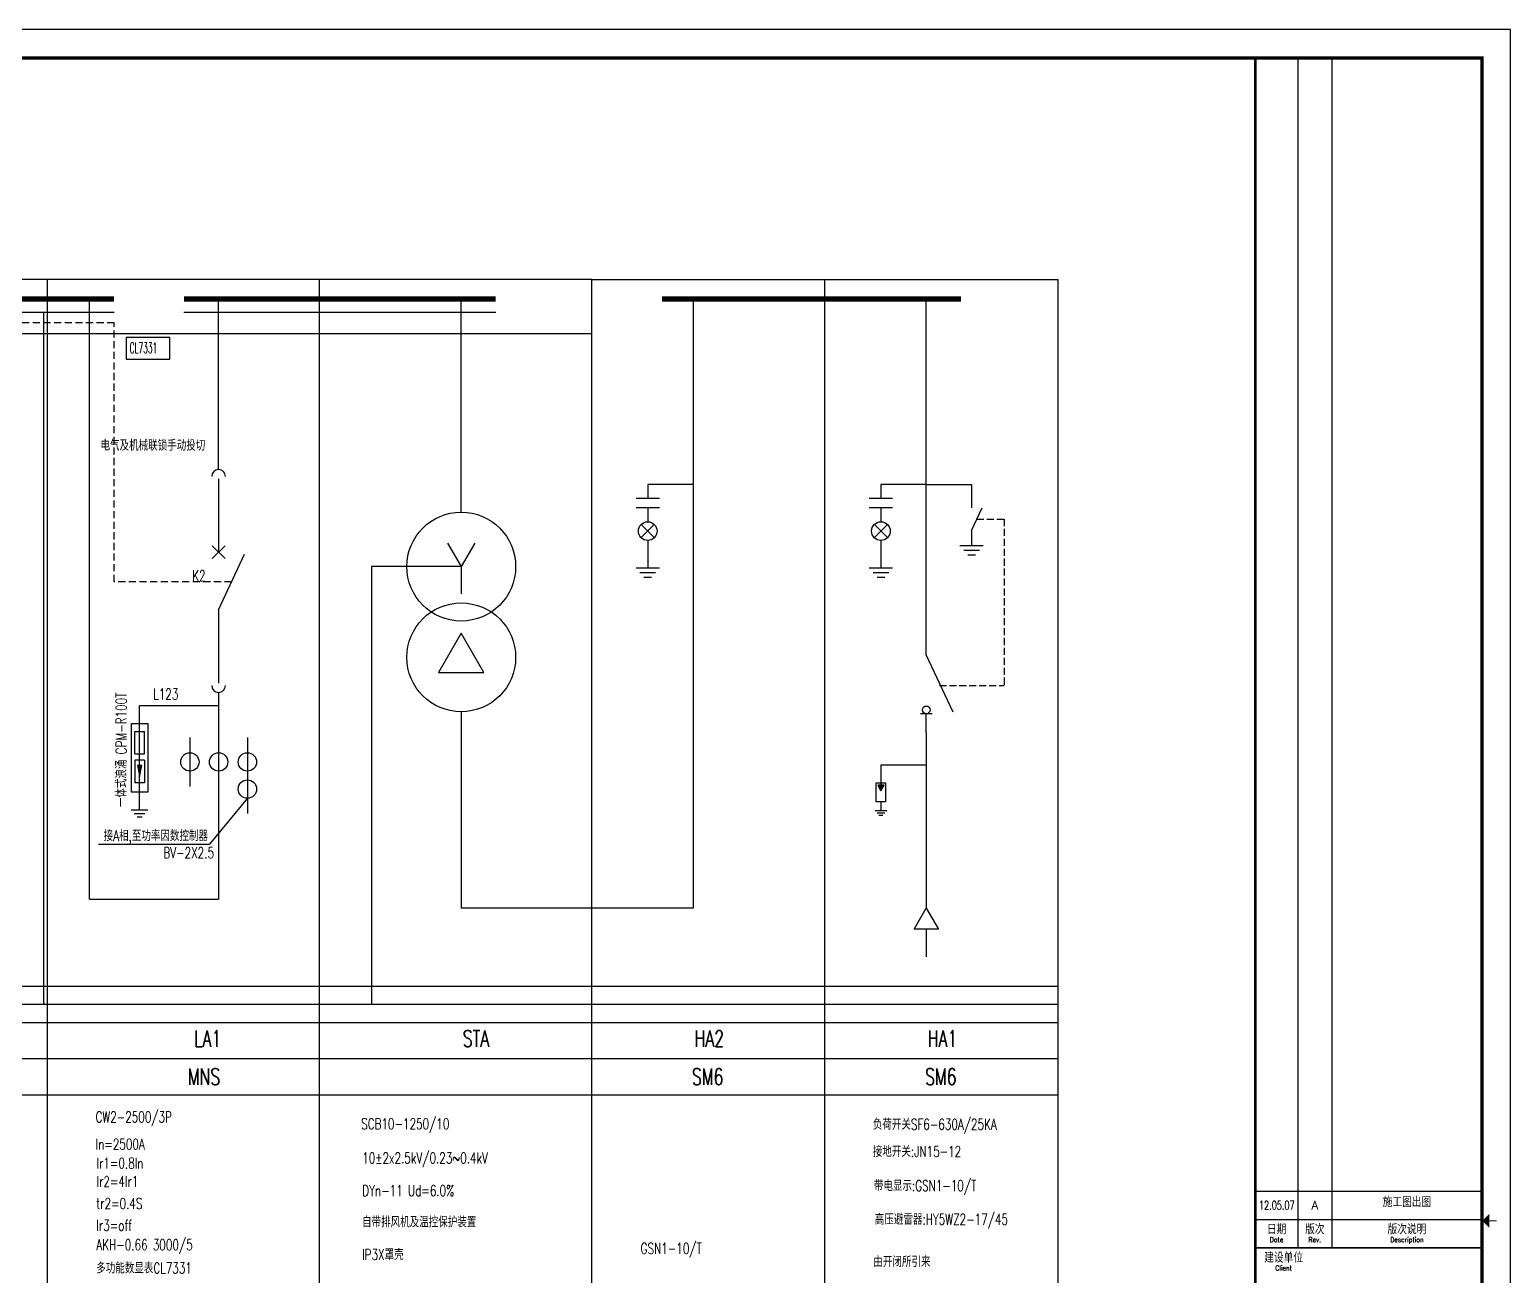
# Model space of a CAD drawing. Extents: x -336391 to 664021, y -458009 to -178412.
# Drawn here: x 115956 to 168206, y -417886 to -373909 of the extents above; entities that cross this region are included whole.
import ezdxf
from ezdxf.enums import TextEntityAlignment as Align

# ---------------------------------------------------------------- set-up
doc = ezdxf.new("R2010")
doc.units = 0
doc.header["$LTSCALE"] = 1000
doc.header["$MEASUREMENT"] = 0
doc.linetypes.add('DASH', pattern=[0.35, 0.25, -0.1])
doc.linetypes.add('DASHED2', pattern=[0.375, 0.25, -0.125])
for name, color, linetype in [('A-墙线', 7, 'CONTINUOUS'), ('EQUIP-箱柜', 3, 'CONTINUOUS'), ('WIRE-照明', 6, 'CONTINUOUS'), ('图框', 7, 'CONTINUOUS'), ('电气-文字', 4, 'CONTINUOUS'), ('电气-电缆沟', 9, 'CONTINUOUS')]:
    doc.layers.add(name, color=color, linetype=linetype)
doc.styles.add('HZ', font='tjromans.shx', dxfattribs={"width": 0.75, "bigfont": 'tjhztxt.shx'})
doc.styles.get("Standard").update_dxf_attribs({"font": 'simplex.shx', "bigfont": 'hztxt.shx'})
doc.styles.add('TKZ1_tjhts.shx', font='tjromant.shx', dxfattribs={"bigfont": 'tjhts.shx'})
doc.styles.add('TKZ2_tjkts.shx', font='tjromant.shx', dxfattribs={"bigfont": 'tjkts.shx'})
doc.linetypes.add('接地线', pattern='A,0.5,-0.25,0,-0.25,["/",Standard,S=0.25,R=0,X=-0.8,Y=-0.12]', length=1)

# ---------------------------------------------------------------- blocks, each defined once
blk = doc.blocks.new('tk2')
at = {"layer": '图框'}
for p, q in [((118900, 84100), (0, 84100)), ((118900, 0), (118900, 84100)), ((111400, 83100), (111400, 41100)), ((112600, 83100), (112600, 41100)), ((109900, 43100), (117900, 43100)), ((109900, 42100), (117900, 42100)), ((109900, 41100), (117900, 41100))]:
    blk.add_line(p, q, dxfattribs=at)
at = {"layer": '图框', "const_width": 120}
blk.add_lwpolyline([(117900, 1000), (117900, 83100), (2500, 83100), (2500, 1000)], close=True, dxfattribs=at)
at = {"layer": '图框'}
for points, const_width in [([(109900, 83100), (109900, 1000)], 100), ([(118161, 42050), (118411, 42050)], 30), ([(109900, 41100), (117900, 41100)], 60)]:
    blk.add_lwpolyline(points, dxfattribs=dict(at, const_width=const_width))
blk.add_solid([(118161, 41800), (118161, 42300), (117911, 42050)], dxfattribs=at)
for s, height, style, p in [('施工图出图', 360, 'TKZ1_tjhts.shx', (115250, 42716)), ('A', 300, 'TKZ1_tjhts.shx', (112000, 42600)), ('日期', 360, 'TKZ2_tjkts.shx', (110650, 41755)), ('版次', 360, 'TKZ2_tjkts.shx', (112000, 41755)), ('版次说明', 360, 'TKZ2_tjkts.shx', (115250, 41755)), ('建设单位', 360, 'TKZ2_tjkts.shx', (110900, 40755))]:
    blk.add_text(s, height=height, dxfattribs=dict(at, style=style)).set_placement(p, align=Align.MIDDLE_CENTER)
for s, height, style, width, p in [('12.05.07', 300, 'TKZ1_tjhts.shx', 0.7, (110658, 42600)), ('Date', 180, 'TKZ2_tjkts.shx', 0.8, (110650, 41385)), ('Rev.', 180, 'TKZ2_tjkts.shx', 0.8, (112000, 41385)), ('Description', 180, 'TKZ2_tjkts.shx', 0.8, (115250, 41385)), ('Client', 180, 'TKZ2_tjkts.shx', 0.8, (110900, 40385))]:
    blk.add_text(s, height=height, dxfattribs=dict(at, style=style, width=width)).set_placement(p, align=Align.MIDDLE_CENTER)

msp = doc.modelspace()

# ---------------------------------------------------------------- hatches: boundary and pattern name
at = {"layer": 'EQUIP-箱柜'}
msp.add_hatch(color=256, dxfattribs=at).paths.add_polyline_path([(145884.4, -400584), (145995, -400775.6), (146105.6, -400584)])

# ---------------------------------------------------------------- linework, layer by layer
for p, q in [((138177.8, -390459.6), (137355, -390459.6)), ((138177.8, -390788.7), (137355, -390788.7)), ((146406.4, -390459.6), (145583.5, -390459.6)), ((146406.4, -390788.7), (145583.5, -390788.7)), ((137535.8, -391839.2), (137997, -391378)), ((137535.8, -391378), (137997, -391839.2)), ((145764.4, -391378), (146225.6, -391839.2)), ((145764.4, -391839.2), (146225.6, -391378)), ((122396.6, -392584.6), (122854.9, -392126.4)), ((122396.6, -392126.4), (122854.9, -392584.6)), ((130706.6, -392033.9), (131186.6, -392865.3)), ((131666.6, -392033.9), (131186.6, -392865.3)), ((122625.7, -394389.7), (123544, -392420.5)), ((131186.6, -392865.3), (131186.6, -393825.3)), ((138177.8, -392922.1), (137355, -392922.1)), ((138040.7, -393086.7), (137492.1, -393086.7)), ((137903.5, -393251.3), (137629.3, -393251.3)), ((146406.4, -392922.1), (145583.5, -392922.1)), ((146269.2, -393086.7), (145720.7, -393086.7)), ((146132.1, -393251.3), (145857.8, -393251.3)), ((119670.6, -399478.9), (119670.6, -398681.2)), ((119670.6, -398681.2), (120005.9, -398681.2)), ((120005.9, -399478.9), (120005.9, -398681.2)), ((121610.3, -398896), (121610.3, -400624)), ((123641.2, -398896), (123641.2, -401584)), ((119670.6, -399478.9), (120005.9, -399478.9)), ((120005.9, -399701.4), (119670.6, -399701.4)), ((119670.6, -399701.4), (119670.6, -400499.1)), ((120005.9, -399701.4), (120005.9, -400499.1)), ((120005.9, -400499.1), (119670.6, -400499.1)), ((120132.9, -401468.3), (119543.7, -401468.3)), ((120025.6, -401594.3), (119651, -401594.3)), ((119923.5, -401714.1), (119753, -401714.1)), ((146200.7, -401485.3), (145789.3, -401485.3)), ((146132.1, -401567.6), (145857.8, -401567.6)), ((146063.5, -401649.8), (145926.4, -401649.8))]:
    msp.add_line(p, q, dxfattribs=at)
at = {"layer": 'EQUIP-箱柜', "color": 3}
for p, q in [((122625.7, -391707.5), (122625.7, -392355.5)), ((122625.7, -394389.7), (122625.7, -395037.7)), ((145829.1, -401165.6), (145829.1, -400502.1)), ((145829.1, -400502.1), (146160.9, -400502.1)), ((146105.6, -400584), (145884.4, -400584)), ((145884.4, -400584), (145995, -400775.6)), ((145995, -400775.6), (146105.6, -400584)), ((146160.9, -400502.1), (146160.9, -401165.6)), ((146160.9, -401165.6), (145829.1, -401165.6))]:
    msp.add_line(p, q, dxfattribs=at)
at = {"layer": 'EQUIP-箱柜'}
for points in [[(130386.6, -396603.3), (131986.6, -396603.3), (131186.6, -395217.7)], [(120130.9, -398406.2), (120130.9, -400831.3), (119545.6, -400831.3), (119545.6, -398406.2)]]:
    msp.add_lwpolyline(points, close=True, dxfattribs=at)
msp.add_lwpolyline([(119838.3, -399859.9, 192, 0, 0), (119838.3, -400376, 0, 0, 0)], format="xyseb", dxfattribs=at)
at = {"layer": 'EQUIP-箱柜', "color": 3}
msp.add_lwpolyline([(147167.4, -405657.9), (147595, -404917.3), (148022.5, -405657.9)], close=True, dxfattribs=at)
at = {"layer": 'EQUIP-箱柜'}
for centre, radius in [((131186.6, -392865.3), 1920), ((137766.4, -391611.6), 329.1), ((145995, -391611.6), 329.1), ((131186.6, -396066.6), 1920), ((121610.3, -399760), 324), ((122625.7, -399760), 324), ((123641.2, -399760), 324), ((123641.2, -400720), 324)]:
    msp.add_circle(centre, radius, dxfattribs=at)
for centre, start, end in [((122625.7, -389682.5), 0, 180), ((122625.7, -397062.7), 180, 0)]:
    msp.add_arc(centre, 243, start, end, dxfattribs=at)
at = {"layer": 'WIRE-照明'}
for p, q in [((118065.7, -404607.9), (118065.7, -383420.3)), ((122625.7, -389439.5), (122625.7, -383420.3)), ((131186.6, -390945.3), (131186.6, -383420.3)), ((139366.4, -383420.3), (139366.4, -404917.3)), ((147595, -395333.6), (147595, -383420.3)), ((122625.7, -389763.5), (122625.7, -391707.5)), ((137766.4, -389965.9), (137766.4, -390459.6)), ((139366.4, -389965.9), (137766.4, -389965.9)), ((147595, -389965.9), (145995, -389965.9)), ((145995, -389965.9), (145995, -390459.6)), ((147595, -389965.9), (149195, -389965.9)), ((137766.4, -391934.7), (137766.4, -392428.4)), ((145995, -391934.7), (145995, -392428.4)), ((137766.4, -392428.4), (137766.4, -392922.1)), ((145995, -392428.4), (145995, -392922.1)), ((122625.7, -395037.7), (122625.7, -396981.7)), ((122625.7, -397305.7), (122625.7, -404607.9)), ((119838.3, -397770.6), (122625.7, -397770.6)), ((119838.3, -401468.3), (119838.3, -397770.6)), ((131186.6, -397986.6), (131186.6, -404917.3)), ((147595, -398716.6), (147595, -401020.6)), ((147595, -399868.6), (145995, -399868.6)), ((145995, -399868.6), (145995, -400775.6)), ((145995, -401165.6), (145995, -401485.3)), ((147595, -401020.6), (147595, -404917.3)), ((118065.7, -404607.9), (122625.7, -404607.9)), ((139366.4, -404917.3), (131186.6, -404917.3)), ((147595, -405657.9), (147595, -406642.5))]:
    msp.add_line(p, q, dxfattribs=at)
at = {"layer": 'WIRE-照明', "color": 3}
for p, q in [((118933.7, -383893.1), (59198.9, -383893.1)), ((127877.3, -383893.1), (121398, -383893.1)), ((132402.4, -383893.1), (121398, -383893.1)), ((149195, -389965.9), (149195, -390792.1)), ((137766.4, -390788.7), (137766.4, -391282.4)), ((145995, -390788.7), (145995, -391282.4)), ((149195, -391584.8), (149568.1, -390784.6)), ((149195, -391584.8), (149195, -392121)), ((148783.5, -392121), (149606.4, -392121)), ((148920.7, -392285.6), (149469.2, -392285.6)), ((149057.8, -392450.2), (149332.1, -392450.2)), ((147595, -395991.9), (147595, -395333.6)), ((147595, -395991.9), (148527.8, -397992.4)), ((147797.6, -398058.3), (147392.3, -398058.3)), ((147595, -398716.6), (147595, -398058.3))]:
    msp.add_line(p, q, dxfattribs=at)
at = {"layer": 'WIRE-照明', "linetype": '接地线'}
for p, q in [((116461.9, -408326), (116461.9, -383893.1)), ((128021.5, -392865.3), (128021.5, -408326)), ((131186.6, -392865.3), (128021.5, -392865.3)), ((152234.9, -408326), (58977.7, -408326))]:
    msp.add_line(p, q, dxfattribs=at)
at = {"layer": 'WIRE-照明', "linetype": 'DASH'}
for p, q in [((149381.5, -391184.7), (150338.2, -391184.7)), ((150338.2, -391184.7), (150338.2, -397058.1)), ((148061.4, -397058.1), (150338.2, -397058.1))]:
    msp.add_line(p, q, dxfattribs=at)
at = {"layer": 'WIRE-照明', "color": 3, "const_width": 192}
for points in [[(118933.7, -383420.3), (78177.7, -383420.3)], [(127877.3, -383420.3), (121398, -383420.3)], [(132402.4, -383420.3), (121398, -383420.3)], [(148824.8, -383420.3), (138272.2, -383420.3)]]:
    msp.add_lwpolyline(points, dxfattribs=at)
at = {"layer": 'WIRE-照明', "color": 3}
msp.add_circle((147595, -397922.3), 136.1, dxfattribs=at)
at = {"layer": '电气-文字'}
for p, q in [((135777.7, -382726), (78177.7, -382726)), ((116577.7, -382726), (116577.7, -438406)), ((126177.7, -382726), (126177.7, -438406)), ((126177.7, -382726), (126177.7, -438406)), ((126177.7, -382726), (126177.7, -438406)), ((126177.7, -382726), (126177.7, -438406)), ((135777.7, -382726), (135777.7, -438406)), ((135777.7, -382726), (135777.7, -438406)), ((135777.7, -382726), (135777.7, -438406)), ((135777.7, -382726), (135777.7, -438406)), ((135777.7, -382726), (152234.9, -382726)), ((144006.3, -382726), (144006.3, -438406)), ((144006.3, -382726), (144006.3, -405742.9)), ((144006.3, -382726), (144006.3, -405742.9)), ((152234.9, -382726), (152234.9, -438406)), ((135777.7, -384646), (78177.7, -384646)), ((123641.2, -401044), (122304.7, -402663.2)), ((118390.6, -402663.2), (122304.7, -402663.2)), ((152234.9, -407686), (78177.7, -407686)), ((152234.9, -408966), (78177.7, -408966)), ((152234.9, -410246), (78177.7, -410246)), ((152234.9, -411526), (78177.7, -411526))]:
    msp.add_line(p, q, dxfattribs=at)
msp.add_lwpolyline([(119366.2, -384774), (119366.2, -385542), (120902.2, -385542), (120902.2, -384774)], close=True, dxfattribs=at)
at = {"layer": '电气-电缆沟', "linetype": 'DASHED2'}
for p, q in [((118945.2, -384258.4), (58977.7, -384258.4)), ((118945.2, -393405.1), (118945.2, -384258.4)), ((123084.9, -393405.1), (118945.2, -393405.1))]:
    msp.add_line(p, q, dxfattribs=at)

# ---------------------------------------------------------------- block references
at = {"layer": 'A-墙线'}
msp.add_blockref('tk2', (49305.7, -458008.9), dxfattribs=at)

# ---------------------------------------------------------------- texts
at = {"layer": '电气-文字', "style": 'HZ'}
for s, height, width, p in [('CL7331', 384, 0.5, (119486, -385336)), ('电气及机械联锁手动投切', 384, 0.7, (118457.2, -388774)), ('K2', 384, 0.7, (121692.8, -393374.6)), ('L123', 384, 0.7, (120317.5, -397557.2)), ('接A相,至功率因数控制器', 384, 0.7, (118568.1, -402554.7)), ('BV-2X2.5', 384, 0.7, (120676.3, -403158.6)), ('LA1', 576, 0.7, (121766.5, -409813.5)), ('STA', 576, 0.7, (131242.4, -409813.5)), ('HA2', 576, 0.7, (139421.7, -409813.5)), ('HA1', 576, 0.7, (147650.3, -409813.5)), ('MNS', 576, 0.7, (121541.1, -411157.5)), ('SM6', 576, 0.7, (139328.8, -411157.5)), ('SM6', 576, 0.7, (147557.4, -411157.5)), ('CW2-2500/3P', 384, 0.7, (118280.9, -412485.8)), ('SCB10-1250/10', 384, 0.7, (127656.4, -412727.8)), ('负荷开关SF6-630A/25KA', 384, 0.7, (145709.5, -412743.8)), ('In=2500A', 384, 0.7, (118280.9, -413445.8)), ('接地开关:JN15-12', 384, 0.7, (145709.5, -413703.8)), ('Ir1=0.8In', 384, 0.7, (118317.6, -414117.5)), ('10%%P2x2.5kV/0.23~0.4kV', 384, 0.7, (127693, -413934.2)), ('Ir2=4Ir1', 384, 0.7, (118317.6, -414761.5)), ('DYn-11 Ud=6.0%', 384, 0.7, (127693, -415086.2)), ('带电显示:GSN1-10/T', 384, 0.7, (145746.1, -414910.1)), ('tr2=0.4S', 384, 0.7, (118310.6, -415538.5)), ('自带排风机及温控保护装置', 384, 0.7, (127686.1, -416189.6)), ('高压避雷器:HY5WZ2-17/45', 384, 0.7, (145779.5, -416096.9)), ('Ir3=off', 384, 0.7, (118310.6, -416310.6)), ('AKH-0.66 3000/5', 384, 0.7, (118310.6, -416995.7)), ('IP3X罩壳', 384, 0.7, (127686.1, -417339.6)), ('GSN1-10/T', 384, 0.7, (137517.6, -417125.3)), ('多功能数显表CL7331', 384, 0.7, (118307.5, -417818.3)), ('由开闭所引来', 384, 0.7, (145728.1, -417594.3))]:
    msp.add_text(s, height=height, dxfattribs=dict(at, width=width)).set_placement(p)
at = {"layer": '电气-文字', "style": 'HZ', "width": 0.7}
msp.add_text('一体式浪涌 CPM-R100T', height=384, rotation=90, dxfattribs=at).set_placement((119380.2, -399334.8), align=Align.CENTER)

doc.saveas('drawing.dxf')
